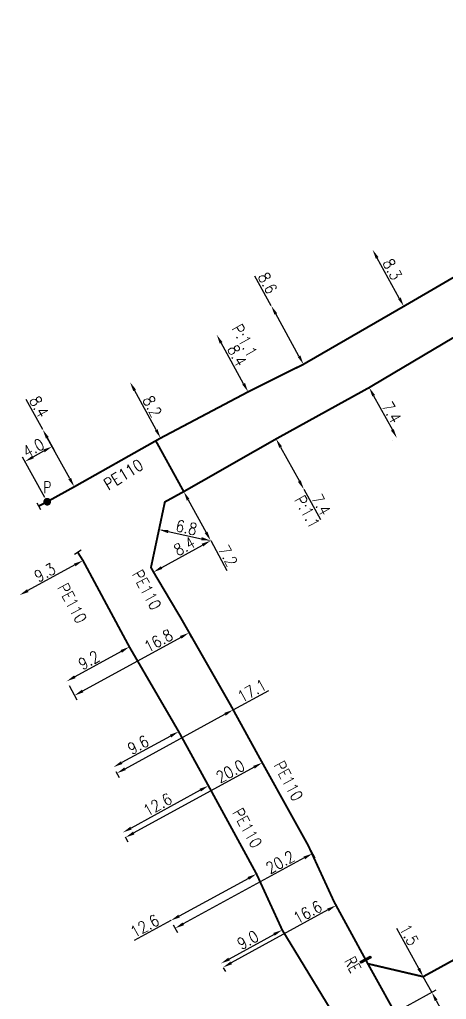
# Model space of a CAD drawing. Header units: millimetres. Extents: x 150998 to 151977, y 126997 to 128005.
# Drawn here: x 151475.8 to 151530.8, y 127375.5 to 127501.6 of the extents above; entities that cross this region are included whole.
import ezdxf
from ezdxf.enums import TextEntityAlignment as Align

# ---------------------------------------------------------------- set-up
doc = ezdxf.new("R2010")
doc.units = ezdxf.units.MM
doc.header["$PDMODE"] = 34
doc.linetypes.add('L_100_PE', pattern=[14, 10, -1.5, 1, -1.5])
doc.layers.get('0').update_dxf_attribs({"linetype": 'CONTINUOUS'})
doc.layers.get('DEFPOINTS').update_dxf_attribs({"linetype": 'CONTINUOUS'})
for name, color, linetype in [('L_140', 3, 'CONTINUOUS'), ('L_300', 7, 'CONTINUOUS'), ('L_340', 7, 'CONTINUOUS')]:
    doc.layers.add(name, color=color, linetype=linetype)
doc.styles.add('G_ROMANS', font='ROMANS.SHX', dxfattribs={"width": 0.75})
doc.styles.get("Standard").update_dxf_attribs({"font": 'romans.shx', "width": 0.85})
doc.dimstyles.get("Standard").update_dxf_attribs({"dimtxt": 1.5, "dimasz": 1.2, "dimexe": 0.625, "dimexo": 0.625, "dimgap": 0.25, "dimtad": 1, "dimdec": 1, "dimzin": 0, "dimdsep": 46, "dimtxsty": 'Standard', "dimcen": -0.5, "dimadec": 0, "dimazin": 0, "dimtfac": 1, "dimtdec": 1, "dimtmove": 0, "dimatfit": 3, "dimfxl": 0, "dimtolj": 1, "dimtzin": 0, "dimarcsym": 0})

# ---------------------------------------------------------------- blocks, each defined once
blk = doc.blocks.new('*D789')
at = {"layer": 'DEFPOINTS', "color": 0, "linetype": 'Continuous', "transparency": 16777216}
for p in [(151478.83, 127448.83), (151480.04, 127446.66), (151479.41, 127439.55)]:
    blk.add_point(p, dxfattribs=at)
at = {"layer": 'L_300', "color": 0, "linetype": 'Continuous', "lineweight": -2, "transparency": 16777216}
for p, q in [((151479.14, 127448.28), (151480.34, 127446.12)), ((151477.59, 127445.31), (151478.99, 127446.08)), ((151479.1, 127440.1), (151476.23, 127445.27))]:
    blk.add_line(p, q, dxfattribs=at)
at = {"layer": 'L_300', "color": 0, "linetype": 'Continuous', "transparency": 16777216}
for points in [[(151478.89, 127446.26), (151479.08, 127445.91), (151480.04, 127446.66)], [(151477.49, 127445.48), (151477.68, 127445.13), (151476.54, 127444.72)]]:
    blk.add_solid(points, dxfattribs=at)
at = {"layer": 'L_300', "color": 0, "linetype": 'Continuous', "transparency": 16777216, "insert": (151477.64, 127446.48), "char_height": 1.5, "attachment_point": 5, "rotation": 29.0356}
blk.add_mtext('\\A1;4.0', dxfattribs=at)
blk = doc.blocks.new('*D790')
at = {"layer": 'DEFPOINTS', "color": 0, "linetype": 'Continuous', "transparency": 16777216}
for p in [(151478.83, 127448.83), (151478.83, 127448.83), (151482.89, 127441.47)]:
    blk.add_point(p, dxfattribs=at)
at = {"layer": 'L_140', "color": 0, "linetype": 'Continuous', "lineweight": -2, "transparency": 16777216}
for p, q in [((151478.83, 127448.83), (151476.69, 127452.71)), ((151482.31, 127442.52), (151479.41, 127447.78))]:
    blk.add_line(p, q, dxfattribs=at)
at = {"layer": 'L_140', "color": 0, "linetype": 'Continuous', "transparency": 16777216}
for points in [[(151479.59, 127447.88), (151479.24, 127447.68), (151478.83, 127448.83)], [(151482.48, 127442.62), (151482.13, 127442.43), (151482.89, 127441.47)]]:
    blk.add_solid(points, dxfattribs=at)
at = {"layer": 'L_140', "color": 0, "linetype": 'Continuous', "transparency": 16777216, "insert": (151478.35, 127451.78), "char_height": 1.5, "attachment_point": 5, "rotation": 298.8619}
blk.add_mtext('\\A1;8.4', dxfattribs=at)
blk = doc.blocks.new('*D791')
at = {"layer": 'DEFPOINTS', "color": 0, "linetype": 'Continuous', "transparency": 16777216}
for p in [(151490.08, 127454.94), (151490.08, 127454.94), (151494.01, 127447.74)]:
    blk.add_point(p, dxfattribs=at)
at = {"layer": 'L_140', "color": 0, "linetype": 'Continuous', "lineweight": -2, "transparency": 16777216}
blk.add_line((151493.44, 127448.8), (151490.66, 127453.89), dxfattribs=at)
at = {"layer": 'L_140', "color": 0, "linetype": 'Continuous', "transparency": 16777216}
for points in [[(151490.83, 127453.99), (151490.48, 127453.79), (151490.08, 127454.94)], [(151493.61, 127448.89), (151493.26, 127448.7), (151494.01, 127447.74)]]:
    blk.add_solid(points, dxfattribs=at)
at = {"layer": 'L_140', "color": 0, "linetype": 'Continuous', "transparency": 16777216, "insert": (151492.93, 127451.82), "char_height": 1.5, "attachment_point": 5, "rotation": 298.6122}
blk.add_mtext('\\A1;8.2', dxfattribs=at)
blk = doc.blocks.new('*D792')
at = {"layer": 'DEFPOINTS', "color": 0, "linetype": 'Continuous', "transparency": 16777216}
for p in [(151501.23, 127461.05), (151501.23, 127461.05), (151505.28, 127453.69)]:
    blk.add_point(p, dxfattribs=at)
at = {"layer": 'L_140', "color": 0, "linetype": 'Continuous', "lineweight": -2, "transparency": 16777216}
for p, q in [((151504.7, 127454.74), (151501.81, 127459.99)), ((151505.83, 127453.99), (151505.83, 127453.99))]:
    blk.add_line(p, q, dxfattribs=at)
at = {"layer": 'L_140', "color": 0, "linetype": 'Continuous', "transparency": 16777216}
for points in [[(151501.98, 127460.09), (151501.63, 127459.9), (151501.23, 127461.05)], [(151504.88, 127454.84), (151504.53, 127454.64), (151505.28, 127453.69)]]:
    blk.add_solid(points, dxfattribs=at)
at = {"layer": 'L_140', "color": 0, "linetype": 'Continuous', "transparency": 16777216, "insert": (151503.85, 127458.37), "char_height": 1.5, "attachment_point": 5, "rotation": 298.8619}
blk.add_mtext('\\A1;8.4', dxfattribs=at)
blk = doc.blocks.new('*D793')
at = {"layer": 'DEFPOINTS', "color": 0, "linetype": 'Continuous', "transparency": 16777216}
for p in [(151508.26, 127464.77), (151508.26, 127464.77), (151512.41, 127457.24)]:
    blk.add_point(p, dxfattribs=at)
at = {"layer": 'L_140', "color": 0, "linetype": 'Continuous', "lineweight": -2, "transparency": 16777216}
for p, q in [((151508.26, 127464.77), (151506.15, 127468.6)), ((151511.83, 127458.29), (151508.84, 127463.72)), ((151512.96, 127457.54), (151512.96, 127457.54))]:
    blk.add_line(p, q, dxfattribs=at)
at = {"layer": 'L_140', "color": 0, "linetype": 'Continuous', "transparency": 16777216}
for points in [[(151509.02, 127463.81), (151508.67, 127463.62), (151508.26, 127464.77)], [(151512.01, 127458.38), (151511.66, 127458.19), (151512.41, 127457.24)]]:
    blk.add_solid(points, dxfattribs=at)
at = {"layer": 'L_140', "color": 0, "linetype": 'Continuous', "transparency": 16777216, "insert": (151507.79, 127467.69), "char_height": 1.5, "attachment_point": 5, "rotation": 298.8619}
blk.add_mtext('\\A1;8.6', dxfattribs=at)
blk = doc.blocks.new('*D794')
at = {"layer": 'DEFPOINTS', "color": 0, "linetype": 'Continuous', "transparency": 16777216}
for p in [(151521.32, 127471.97), (151521.32, 127471.97), (151525.33, 127464.7)]:
    blk.add_point(p, dxfattribs=at)
at = {"layer": 'L_140', "color": 0, "linetype": 'Continuous', "lineweight": -2, "transparency": 16777216}
blk.add_line((151524.75, 127465.75), (151521.9, 127470.92), dxfattribs=at)
at = {"layer": 'L_140', "color": 0, "linetype": 'Continuous', "transparency": 16777216}
for points in [[(151522.08, 127471.02), (151521.73, 127470.82), (151521.32, 127471.97)], [(151524.93, 127465.85), (151524.58, 127465.66), (151525.33, 127464.7)]]:
    blk.add_solid(points, dxfattribs=at)
at = {"layer": 'L_140', "color": 0, "linetype": 'Continuous', "transparency": 16777216, "insert": (151523.85, 127469.46), "char_height": 1.5, "attachment_point": 5, "rotation": 298.8619}
blk.add_mtext('\\A1;8.3', dxfattribs=at)
blk = doc.blocks.new('*D806')
at = {"layer": 'DEFPOINTS', "color": 0, "linetype": 'Continuous', "transparency": 16777216}
for p in [(151520.87, 127454.24), (151524.44, 127447.75), (151524.44, 127447.75)]:
    blk.add_point(p, dxfattribs=at)
at = {"layer": 'L_140', "color": 0, "linetype": 'Continuous', "lineweight": -2, "transparency": 16777216}
for p, q in [((151521.45, 127453.19), (151523.86, 127448.8)), ((151523.89, 127447.45), (151523.89, 127447.45))]:
    blk.add_line(p, q, dxfattribs=at)
at = {"layer": 'L_140', "color": 0, "linetype": 'Continuous', "transparency": 16777216}
for points in [[(151521.63, 127453.28), (151521.28, 127453.09), (151520.87, 127454.24)], [(151524.03, 127448.9), (151523.68, 127448.71), (151524.44, 127447.75)]]:
    blk.add_solid(points, dxfattribs=at)
at = {"layer": 'L_140', "color": 0, "linetype": 'Continuous', "transparency": 16777216, "insert": (151523.77, 127451.05), "char_height": 1.5, "attachment_point": 5, "rotation": 298.7983}
blk.add_mtext('\\A1;7.4', dxfattribs=at)
blk = doc.blocks.new('*D807')
at = {"layer": 'DEFPOINTS', "color": 0, "linetype": 'Continuous', "transparency": 16777216}
for p in [(151508.88, 127447.63), (151512.46, 127441.15), (151512.46, 127441.15)]:
    blk.add_point(p, dxfattribs=at)
at = {"layer": 'L_140', "color": 0, "linetype": 'Continuous', "lineweight": -2, "transparency": 16777216}
for p, q in [((151509.46, 127446.58), (151511.88, 127442.2)), ((151512.46, 127441.15), (151514.6, 127437.27))]:
    blk.add_line(p, q, dxfattribs=at)
at = {"layer": 'L_140', "color": 0, "linetype": 'Continuous', "transparency": 16777216}
for points in [[(151509.64, 127446.68), (151509.29, 127446.48), (151508.88, 127447.63)], [(151512.05, 127442.3), (151511.7, 127442.1), (151512.46, 127441.15)]]:
    blk.add_solid(points, dxfattribs=at)
at = {"layer": 'L_140', "color": 0, "linetype": 'Continuous', "transparency": 16777216, "insert": (151514.69, 127439.17), "char_height": 1.5, "attachment_point": 5, "rotation": 298.8866}
blk.add_mtext('\\A1;7.4', dxfattribs=at)
blk = doc.blocks.new('*D808')
at = {"layer": 'DEFPOINTS', "color": 0, "linetype": 'Continuous', "transparency": 16777216}
for p in [(151496.99, 127440.85), (151500.46, 127434.54), (151500.46, 127434.54)]:
    blk.add_point(p, dxfattribs=at)
at = {"layer": 'L_140', "color": 0, "linetype": 'Continuous', "lineweight": -2, "transparency": 16777216}
for p, q in [((151496.44, 127440.55), (151496.44, 127440.55)), ((151497.57, 127439.8), (151499.88, 127435.59)), ((151500.46, 127434.54), (151502.56, 127430.71))]:
    blk.add_line(p, q, dxfattribs=at)
at = {"layer": 'L_140', "color": 0, "linetype": 'Continuous', "transparency": 16777216}
for points in [[(151497.74, 127439.89), (151497.39, 127439.7), (151496.99, 127440.85)], [(151500.05, 127435.69), (151499.7, 127435.5), (151500.46, 127434.54)]]:
    blk.add_solid(points, dxfattribs=at)
at = {"layer": 'L_140', "color": 0, "linetype": 'Continuous', "transparency": 16777216, "insert": (151502.68, 127432.58), "char_height": 1.5, "attachment_point": 5, "rotation": 298.7983}
blk.add_mtext('\\A1;7.2', dxfattribs=at)
blk = doc.blocks.new('*D809')
at = {"layer": 'DEFPOINTS', "color": 0, "linetype": 'Continuous', "transparency": 16777216}
for p in [(151493.81, 127435.95), (151500.46, 127434.54), (151500.46, 127434.54)]:
    blk.add_point(p, dxfattribs=at)
at = {"layer": 'L_140', "color": 0, "linetype": 'Continuous', "lineweight": -2, "transparency": 16777216}
blk.add_line((151494.98, 127435.7), (151499.28, 127434.79), dxfattribs=at)
at = {"layer": 'L_140', "color": 0, "linetype": 'Continuous', "transparency": 16777216}
for points in [[(151495.02, 127435.9), (151494.94, 127435.51), (151493.81, 127435.95)], [(151499.32, 127434.99), (151499.24, 127434.59), (151500.46, 127434.54)]]:
    blk.add_solid(points, dxfattribs=at)
at = {"layer": 'L_140', "color": 0, "linetype": 'Continuous', "transparency": 16777216, "insert": (151497.34, 127436.23), "char_height": 1.5, "attachment_point": 5, "rotation": 347.9957}
blk.add_mtext('\\A1;6.8', dxfattribs=at)
blk = doc.blocks.new('*D810')
at = {"layer": 'DEFPOINTS', "color": 0, "linetype": 'Continuous', "transparency": 16777216}
for p in [(151500.46, 127434.54), (151500.46, 127434.54), (151493.1, 127430.49)]:
    blk.add_point(p, dxfattribs=at)
at = {"layer": 'L_140', "color": 0, "linetype": 'Continuous', "lineweight": -2, "transparency": 16777216}
blk.add_line((151494.15, 127431.07), (151499.41, 127433.96), dxfattribs=at)
at = {"layer": 'L_140', "color": 0, "linetype": 'Continuous', "transparency": 16777216}
for points in [[(151499.31, 127434.14), (151499.5, 127433.79), (151500.46, 127434.54)], [(151494.05, 127431.25), (151494.24, 127430.9), (151493.1, 127430.49)]]:
    blk.add_solid(points, dxfattribs=at)
at = {"layer": 'L_140', "color": 0, "linetype": 'Continuous', "transparency": 16777216, "insert": (151497.08, 127433.82), "char_height": 1.5, "attachment_point": 5, "rotation": 28.7983}
blk.add_mtext('\\A1;8.4', dxfattribs=at)
blk = doc.blocks.new('*D811')
at = {"layer": 'DEFPOINTS', "color": 0, "linetype": 'Continuous', "transparency": 16777216}
for p in [(151484.01, 127431.98), (151475.85, 127427.53), (151475.85, 127427.53)]:
    blk.add_point(p, dxfattribs=at)
at = {"layer": 'L_340', "color": 0, "linetype": 'Continuous', "lineweight": -2, "transparency": 16777216}
blk.add_line((151482.96, 127431.41), (151476.9, 127428.1), dxfattribs=at)
at = {"layer": 'L_340', "color": 0, "linetype": 'Continuous', "transparency": 16777216}
for points in [[(151482.86, 127431.58), (151483.05, 127431.23), (151484.01, 127431.98)], [(151476.81, 127428.28), (151477, 127427.92), (151475.85, 127427.53)]]:
    blk.add_solid(points, dxfattribs=at)
at = {"layer": 'L_340', "color": 0, "linetype": 'Continuous', "transparency": 16777216, "insert": (151479.11, 127430.44), "char_height": 1.5, "attachment_point": 5, "rotation": 28.6183}
blk.add_mtext('\\A1;9.3', dxfattribs=at)
blk = doc.blocks.new('*D812')
at = {"layer": 'DEFPOINTS', "color": 0, "linetype": 'Continuous', "transparency": 16777216}
for p in [(151489.99, 127420.86), (151481.92, 127416.44), (151481.92, 127416.44)]:
    blk.add_point(p, dxfattribs=at)
at = {"layer": 'L_140', "color": 0, "linetype": 'Continuous', "lineweight": -2, "transparency": 16777216}
blk.add_line((151488.93, 127420.28), (151482.97, 127417.02), dxfattribs=at)
at = {"layer": 'L_140', "color": 0, "linetype": 'Continuous', "transparency": 16777216}
for points in [[(151488.84, 127420.46), (151489.03, 127420.11), (151489.99, 127420.86)], [(151482.87, 127417.19), (151483.06, 127416.84), (151481.92, 127416.44)]]:
    blk.add_solid(points, dxfattribs=at)
at = {"layer": 'L_140', "color": 0, "linetype": 'Continuous', "transparency": 16777216, "insert": (151484.78, 127419.15), "char_height": 1.5, "attachment_point": 5, "rotation": 28.6688}
blk.add_mtext('\\A1;9.2', dxfattribs=at)
blk = doc.blocks.new('*D813')
at = {"layer": 'DEFPOINTS', "color": 0, "linetype": 'Continuous', "transparency": 16777216}
for p in [(151496.34, 127409.96), (151487.95, 127405.39), (151487.95, 127405.39)]:
    blk.add_point(p, dxfattribs=at)
at = {"layer": 'L_140', "color": 0, "linetype": 'Continuous', "lineweight": -2, "transparency": 16777216}
blk.add_line((151495.28, 127409.39), (151489.01, 127405.96), dxfattribs=at)
at = {"layer": 'L_140', "color": 0, "linetype": 'Continuous', "transparency": 16777216}
for points in [[(151495.19, 127409.56), (151495.38, 127409.21), (151496.34, 127409.96)], [(151488.91, 127406.14), (151489.1, 127405.79), (151487.95, 127405.39)]]:
    blk.add_solid(points, dxfattribs=at)
at = {"layer": 'L_140', "color": 0, "linetype": 'Continuous', "transparency": 16777216, "insert": (151491.12, 127408.25), "char_height": 1.5, "attachment_point": 5, "rotation": 28.6183}
blk.add_mtext('\\A1;9.6', dxfattribs=at)
blk = doc.blocks.new('*D814')
at = {"layer": 'DEFPOINTS', "color": 0, "linetype": 'Continuous', "transparency": 16777216}
for p in [(151500.17, 127402.99), (151489.16, 127396.97), (151489.16, 127396.97)]:
    blk.add_point(p, dxfattribs=at)
at = {"layer": 'L_140', "color": 0, "linetype": 'Continuous', "lineweight": -2, "transparency": 16777216}
blk.add_line((151499.11, 127402.41), (151490.21, 127397.54), dxfattribs=at)
at = {"layer": 'L_140', "color": 0, "linetype": 'Continuous', "transparency": 16777216}
for points in [[(151499.02, 127402.59), (151499.21, 127402.24), (151500.17, 127402.99)], [(151490.11, 127397.72), (151490.3, 127397.37), (151489.16, 127396.97)]]:
    blk.add_solid(points, dxfattribs=at)
at = {"layer": 'L_140', "color": 0, "linetype": 'Continuous', "transparency": 16777216, "insert": (151493.63, 127400.56), "char_height": 1.5, "attachment_point": 5, "rotation": 28.6717}
blk.add_mtext('\\A1;12.6', dxfattribs=at)
blk = doc.blocks.new('*D815')
at = {"layer": 'DEFPOINTS', "color": 0, "linetype": 'Continuous', "transparency": 16777216}
for p in [(151506.36, 127391.64), (151495.34, 127385.64), (151495.34, 127385.64)]:
    blk.add_point(p, dxfattribs=at)
at = {"layer": 'L_140', "color": 0, "linetype": 'Continuous', "lineweight": -2, "transparency": 16777216}
for p, q in [((151506.06, 127392.19), (151506.06, 127392.19)), ((151505.31, 127391.07), (151496.39, 127386.21)), ((151495.34, 127385.64), (151490.59, 127383.06))]:
    blk.add_line(p, q, dxfattribs=at)
at = {"layer": 'L_140', "color": 0, "linetype": 'Continuous', "transparency": 16777216}
for points in [[(151505.21, 127391.24), (151505.4, 127390.89), (151506.36, 127391.64)], [(151496.29, 127386.39), (151496.49, 127386.04), (151495.34, 127385.64)]]:
    blk.add_solid(points, dxfattribs=at)
at = {"layer": 'L_140', "color": 0, "linetype": 'Continuous', "transparency": 16777216, "insert": (151491.96, 127384.94), "char_height": 1.5, "attachment_point": 5, "rotation": 28.5567}
blk.add_mtext('\\A1;12.6', dxfattribs=at)
blk = doc.blocks.new('*D816')
at = {"layer": 'DEFPOINTS', "color": 0, "linetype": 'Continuous', "transparency": 16777216}
for p in [(151509.67, 127384.43), (151501.78, 127380.11), (151501.78, 127380.11)]:
    blk.add_point(p, dxfattribs=at)
at = {"layer": 'L_140', "color": 0, "linetype": 'Continuous', "lineweight": -2, "transparency": 16777216}
blk.add_line((151508.62, 127383.85), (151502.83, 127380.68), dxfattribs=at)
at = {"layer": 'L_140', "color": 0, "linetype": 'Continuous', "transparency": 16777216}
for points in [[(151508.52, 127384.03), (151508.71, 127383.68), (151509.67, 127384.43)], [(151502.73, 127380.86), (151502.93, 127380.51), (151501.78, 127380.11)]]:
    blk.add_solid(points, dxfattribs=at)
at = {"layer": 'L_140', "color": 0, "linetype": 'Continuous', "transparency": 16777216, "insert": (151505.24, 127383.14), "char_height": 1.5, "attachment_point": 5, "rotation": 28.7058}
blk.add_mtext('\\A1;9.0', dxfattribs=at)
blk = doc.blocks.new('*D818')
at = {"layer": 'DEFPOINTS', "color": 0, "linetype": 'Continuous', "transparency": 16777216}
for p in [(151496.66, 127424.5), (151481.92, 127416.44), (151482.92, 127414.61)]:
    blk.add_point(p, dxfattribs=at)
at = {"layer": 'L_140', "color": 0, "linetype": 'Continuous', "lineweight": -2, "transparency": 16777216}
for p, q in [((151496.96, 127423.95), (151497.96, 127422.12)), ((151496.61, 127422.09), (151483.97, 127415.18)), ((151482.22, 127415.89), (151483.22, 127414.06))]:
    blk.add_line(p, q, dxfattribs=at)
at = {"layer": 'L_140', "color": 0, "linetype": 'Continuous', "transparency": 16777216}
for points in [[(151496.51, 127422.27), (151496.7, 127421.92), (151497.66, 127422.67)], [(151483.88, 127415.36), (151484.07, 127415.01), (151482.92, 127414.61)]]:
    blk.add_solid(points, dxfattribs=at)
at = {"layer": 'L_140', "color": 0, "linetype": 'Continuous', "transparency": 16777216, "insert": (151493.73, 127421.66), "char_height": 1.5, "attachment_point": 5, "rotation": 28.6688}
blk.add_mtext('\\A1;16.8', dxfattribs=at)
blk = doc.blocks.new('*D819')
at = {"layer": 'DEFPOINTS', "color": 0, "linetype": 'Continuous', "transparency": 16777216}
for p in [(151502.92, 127413.56), (151487.95, 127405.39), (151488.39, 127404.6)]:
    blk.add_point(p, dxfattribs=at)
at = {"layer": 'L_140', "color": 0, "linetype": 'Continuous', "lineweight": -2, "transparency": 16777216}
for p, q in [((151503.35, 127412.76), (151507.94, 127415.26)), ((151503.22, 127413.01), (151503.65, 127412.22)), ((151489.44, 127405.17), (151502.3, 127412.19)), ((151488.25, 127404.84), (151488.69, 127404.05))]:
    blk.add_line(p, q, dxfattribs=at)
at = {"layer": 'L_140', "color": 0, "linetype": 'Continuous', "transparency": 16777216}
for points in [[(151502.2, 127412.36), (151502.4, 127412.01), (151503.35, 127412.76)], [(151489.34, 127405.35), (151489.53, 127405), (151488.39, 127404.6)]]:
    blk.add_solid(points, dxfattribs=at)
at = {"layer": 'L_140', "color": 0, "linetype": 'Continuous', "transparency": 16777216, "insert": (151505.77, 127415.22), "char_height": 1.5, "attachment_point": 5, "rotation": 28.6183}
blk.add_mtext('\\A1;17.1', dxfattribs=at)
blk = doc.blocks.new('*D820')
at = {"layer": 'DEFPOINTS', "color": 0, "linetype": 'Continuous', "transparency": 16777216}
for p in [(151506.75, 127406.59), (151489.16, 127396.97), (151489.5, 127396.33)]:
    blk.add_point(p, dxfattribs=at)
at = {"layer": 'L_140', "color": 0, "linetype": 'Continuous', "lineweight": -2, "transparency": 16777216}
for p, q in [((151506.04, 127405.38), (151490.56, 127396.91)), ((151507.05, 127406.04), (151507.39, 127405.41)), ((151489.46, 127396.42), (151489.8, 127395.79))]:
    blk.add_line(p, q, dxfattribs=at)
at = {"layer": 'L_140', "color": 0, "linetype": 'Continuous', "transparency": 16777216}
for points in [[(151505.95, 127405.55), (151506.14, 127405.2), (151507.09, 127405.95)], [(151490.46, 127397.09), (151490.65, 127396.73), (151489.5, 127396.33)]]:
    blk.add_solid(points, dxfattribs=at)
at = {"layer": 'L_140', "color": 0, "linetype": 'Continuous', "transparency": 16777216, "insert": (151502.99, 127404.85), "char_height": 1.5, "attachment_point": 5, "rotation": 28.6717}
blk.add_mtext('\\A1;20.0', dxfattribs=at)
blk = doc.blocks.new('*D821')
at = {"layer": 'DEFPOINTS', "color": 0, "linetype": 'Continuous', "transparency": 16777216}
for p in [(151513.03, 127395.28), (151495.34, 127385.64), (151495.88, 127384.64)]:
    blk.add_point(p, dxfattribs=at)
at = {"layer": 'L_140', "color": 0, "linetype": 'Continuous', "lineweight": -2, "transparency": 16777216}
for p, q in [((151513.33, 127394.73), (151513.88, 127393.72)), ((151512.52, 127393.7), (151496.93, 127385.21)), ((151495.63, 127385.09), (151496.18, 127384.09))]:
    blk.add_line(p, q, dxfattribs=at)
at = {"layer": 'L_140', "color": 0, "linetype": 'Continuous', "transparency": 16777216}
for points in [[(151512.43, 127393.88), (151512.62, 127393.52), (151513.58, 127394.27)], [(151496.84, 127385.39), (151497.03, 127385.04), (151495.88, 127384.64)]]:
    blk.add_solid(points, dxfattribs=at)
at = {"layer": 'L_140', "color": 0, "linetype": 'Continuous', "transparency": 16777216, "insert": (151509.42, 127393.15), "char_height": 1.5, "attachment_point": 5, "rotation": 28.5567}
blk.add_mtext('\\A1;20.2', dxfattribs=at)
blk = doc.blocks.new('*D822')
at = {"layer": 'DEFPOINTS', "color": 0, "linetype": 'Continuous', "transparency": 16777216}
for p in [(151516.34, 127388.08), (151501.78, 127380.11), (151502.05, 127379.6)]:
    blk.add_point(p, dxfattribs=at)
at = {"layer": 'L_140', "color": 0, "linetype": 'Continuous', "lineweight": -2, "transparency": 16777216}
for p, q in [((151515.56, 127387), (151503.1, 127380.18)), ((151516.64, 127387.53), (151516.91, 127387.03)), ((151502.08, 127379.56), (151502.35, 127379.06))]:
    blk.add_line(p, q, dxfattribs=at)
at = {"layer": 'L_140', "color": 0, "linetype": 'Continuous', "transparency": 16777216}
for points in [[(151515.47, 127387.18), (151515.66, 127386.83), (151516.61, 127387.58)], [(151503.01, 127380.36), (151503.2, 127380.01), (151502.05, 127379.6)]]:
    blk.add_solid(points, dxfattribs=at)
at = {"layer": 'L_140', "color": 0, "linetype": 'Continuous', "transparency": 16777216, "insert": (151512.95, 127386.71), "char_height": 1.5, "attachment_point": 5, "rotation": 28.7058}
blk.add_mtext('\\A1;16.6', dxfattribs=at)
blk = doc.blocks.new('L_340_07')
at = {"color": 0, "linetype": 'Continuous', "const_width": 0.25, "flags": 128}
blk.add_lwpolyline([(0, 0), (1.25, 0)], dxfattribs=at)
at = {"color": 0, "linetype": 'Continuous', "flags": 128}
blk.add_lwpolyline([(1.25, -0.5), (1.25, 0.5)], dxfattribs=at)
at = {"color": 0, "linetype": 'Continuous', "style": 'G_ROMANS', "width": 0.75, "flags": 3}
for tag, p in [('DEF_LEG', (0.72, -3.47)), ('DEF_COUP', (0.72, -5.97)), ('DEF_TYPE', (0.72, -8.47))]:
    blk.add_attdef(tag, text='', height=1.2, dxfattribs=at).set_placement(p, align=Align.MIDDLE)
blk = doc.blocks.new('L_300_12')
at = {"color": 0, "linetype": 'Continuous', "const_width": 0.497, "flags": 128}
blk.add_lwpolyline([(-0.25, 0, 1), (0.25, 0, 1)], format="xyb", close=True, dxfattribs=at)
at = {"color": 0, "linetype": 'Continuous', "style": 'G_ROMANS', "width": 0.75}
blk.add_text('P', height=1.5, dxfattribs=at).set_placement((0, 1.85), align=Align.MIDDLE)
at = {"color": 0, "linetype": 'Continuous', "style": 'G_ROMANS', "width": 0.75, "flags": 3}
for tag, p in [('DEF_LEG', (0, -5)), ('DEF_COUP', (0, -7.5)), ('DEF_TYPE', (0, -10))]:
    blk.add_attdef(tag, text='', height=1.2, dxfattribs=at).set_placement(p, align=Align.MIDDLE)
blk = doc.blocks.new('L_340_21')
at = {"linetype": 'Continuous'}
blk.add_hatch(color=0, dxfattribs=at).paths.add_polyline_path([(0.125, 0.75), (-0.125, 0.75), (-0.125, -0.75), (0.125, -0.75)])
at = {"color": 0, "linetype": 'Continuous'}
blk.add_lwpolyline([(-0.125, 0.75), (0.125, 0.75), (0.125, -0.75), (-0.125, -0.75)], close=True, dxfattribs=at)
at = {"color": 0, "linetype": 'Continuous', "width": 0.75}
for tag, height, flags, p in [('RE', 1.5, 8, (0, 3)), ('DEF_LEG', 1.2, 3, (0, -5)), ('DEF_COUP', 1.2, 3, (0, -7.5)), ('DEF_TYPE', 1.2, 3, (0, -10))]:
    blk.add_attdef(tag, text='', height=height, dxfattribs=dict(at, flags=flags)).set_placement(p, align=Align.MIDDLE)
blk = doc.blocks.new('*D963')
at = {"layer": 'DEFPOINTS', "color": 0, "linetype": 'Continuous', "transparency": 16777216}
for p in [(151527.83, 127378.41), (151528.93, 127376.41), (151509.61, 127365.82)]:
    blk.add_point(p, dxfattribs=at)
at = {"layer": 'L_140', "color": 0, "linetype": 'Continuous', "lineweight": -2, "transparency": 16777216}
for p, q in [((151527.25, 127379.46), (151524.43, 127384.62)), ((151527.28, 127378.11), (151527.28, 127378.11)), ((151528.93, 127376.41), (151527.83, 127378.41)), ((151510.16, 127366.12), (151529.48, 127376.71)), ((151529.51, 127375.35), (151530.08, 127374.3))]:
    blk.add_line(p, q, dxfattribs=at)
at = {"layer": 'L_140', "color": 0, "linetype": 'Continuous', "transparency": 16777216}
for points in [[(151527.43, 127379.56), (151527.08, 127379.37), (151527.83, 127378.41)], [(151529.68, 127375.45), (151529.33, 127375.26), (151528.93, 127376.41)]]:
    blk.add_solid(points, dxfattribs=at)
at = {"layer": 'L_140', "color": 0, "linetype": 'Continuous', "transparency": 16777216, "insert": (151526.02, 127383.79), "char_height": 1.5, "attachment_point": 5, "rotation": 298.7297}
blk.add_mtext('\\A1;1.5', dxfattribs=at)

msp = doc.modelspace()

# ---------------------------------------------------------------- linework, layer by layer
at = {"layer": 'L_140', "linetype": 'L_100_PE', "flags": 128}
for points in [[(151606.71, 127501.48, 0.25, 0.25, 0), (151602.9, 127499.36, 0.25, 0.25, 0), (151591.6, 127493.07, 0.25, 0.25, 0), (151573.37, 127483.24, 0.25, 0.25, 0), (151561.2, 127476.58, 0.25, 0.25, 0), (151543.04, 127466.62, 0.25, 0.25, 0), (151531.56, 127460.58, 0.25, 0.25, 0), (151520.87, 127454.24, 0.25, 0.25, 0), (151508.88, 127447.63, 0.25, 0.25, 0), (151496.99, 127440.85, 0.25, 0.25, 0), (151494.56, 127439.52, 0.25, 0.25, 0), (151492.77, 127431.09, 0.25, 0.25, 0), (151493.1, 127430.49, 0.25, 0.25, 0), (151496.66, 127424.5, 0.25, 0.25, 0), (151502.92, 127413.56, 0.25, 0.25, 0), (151506.75, 127406.59, 0.25, 0.25, 0), (151513.03, 127395.28, 0.25, 0.25, 0), (151516.34, 127388.08, 0.25, 0.25, 0), (151520.7, 127380.08, 0.25, 0.25, 0), (151520.7, 127380.08, 0.25, 0.25, 0), (151528.82, 127365.45, 0.25, 0.25, 0), (151532.15, 127359.57, 0.25, 0.25, 0), (151533.2, 127357.66, 0.25, 0.25, 0), (151533.5, 127357.11, 0, 0, 0)], [(151585.52, 127497.97, 0.25, 0.25, 0), (151574.45, 127491.91, 0.25, 0.25, 0), (151563.13, 127485.83, 0.25, 0.25, 0), (151555.8, 127482.03, 0.25, 0.25, 0), (151542.74, 127474.83, 0.25, 0.25, 0), (151525.33, 127464.7, 0.25, 0.25, 0), (151512.41, 127457.24, 0.25, 0.25, 0), (151505.28, 127453.69, 0.25, 0.25, 0), (151494.01, 127447.74, 0.25, 0.25, 0), (151493.39, 127447.39, 0.25, 0.25, 0), (151482.89, 127441.47, 0.25, 0.25, 0), (151479.41, 127439.55, 0, 0, 0)], [(151527.46, 127353.63, 0.25, 0.25, 0), (151525.93, 127356.16, 0.25, 0.25, 0), (151518.16, 127370.5, 0.25, 0.25, 0), (151509.67, 127384.43, 0.25, 0.25, 0), (151506.36, 127391.64, 0.25, 0.25, 0), (151500.17, 127402.99, 0.25, 0.25, 0), (151496.34, 127409.96, 0.25, 0.25, 0), (151489.99, 127420.86, 0.25, 0.25, 0), (151484.01, 127431.98, 0, 0, 0)]]:
    msp.add_lwpolyline(points, format="xyseb", dxfattribs=at)
at = {"layer": 'L_140', "linetype": 'L_100_PE', "const_width": 0.25, "flags": 128}
for points in [[(151694.02, 127470.04), (151681.98, 127463.43), (151669.95, 127456.82), (151669.95, 127456.82), (151663.02, 127453.02), (151650.99, 127446.41), (151639, 127439.71), (151635.01, 127438.66), (151634.48, 127437.12), (151631.22, 127435.19), (151619.13, 127428.66), (151607.14, 127421.96), (151527.83, 127378.41), (151520.7, 127380.08)], [(151493.39, 127447.39), (151496.99, 127440.85)]]:
    msp.add_lwpolyline(points, dxfattribs=at)

# ---------------------------------------------------------------- block references
at = {"layer": 'L_300', "rotation": 359.6590753465364}
msp.add_blockref('L_300_12', (151479.41, 127439.55), dxfattribs=at)
at = {"layer": 'L_340'}
for p, rotation in [((151479.41, 127439.55), 207.4887286704671), ((151484.01, 127431.98), 122.5551763291509)]:
    msp.add_blockref('L_340_07', p, dxfattribs=dict(at, rotation=rotation))
ref = msp.add_blockref('L_340_21', (151520.42, 127380.6), dxfattribs=dict(at, rotation=298.5861269849552))
ref.add_attrib('RE', 'RE', dxfattribs={"layer": '0', "color": 0, "linetype": 'Continuous', "height": 1.5, "rotation": 298.5861, "width": 0.75, "flags": 8}).set_placement((151518.76, 127379.97), align=Align.MIDDLE)

# ---------------------------------------------------------------- texts
at = {"layer": 'L_140', "linetype": 'Continuous', "width": 0.85}
for s, rotation, p in [('P:1.1', 298.8619, (151503.11, 127461.88)), ('PE110', 31.7365, (151487.29, 127440.98)), ('P:1.1', 298.8619, (151511.18, 127439.83)), ('PE110', 298.1584, (151490.27, 127430.26)), ('PE110', 298.1584, (151480.68, 127428.53)), ('PE110', 298.1584, (151508.53, 127405.66)), ('PE110', 298.9625, (151503.19, 127399.58))]:
    msp.add_text(s, height=1.5, rotation=rotation, dxfattribs=at).set_placement(p)

# ---------------------------------------------------------------- dimensions: what is measured, and where the dimension line sits
at = {"layer": 'L_140', "linetype": 'Continuous'}
for base, p1, p2, angle, picture, middle in [((151521.32, 127471.97), (151525.33, 127464.7), (151521.32, 127471.97), 298.8619, '*D794', (151522.97, 127468.97)), ((151508.26, 127464.77), (151512.41, 127457.24), (151508.26, 127464.77), 298.8619, '*D793', (151506.92, 127467.21)), ((151501.23, 127461.05), (151505.28, 127453.69), (151501.23, 127461.05), 298.8619, '*D792', (151502.97, 127457.88)), ((151490.08, 127454.94), (151494.01, 127447.74), (151490.08, 127454.94), 298.6122, '*D791', (151492.05, 127451.34)), ((151478.83, 127448.83), (151482.89, 127441.47), (151478.83, 127448.83), 298.8619, '*D790', (151477.47, 127451.3)), ((151524.44, 127447.75), (151520.87, 127454.24), (151524.44, 127447.75), 118.7983, '*D806', (151522.89, 127450.57)), ((151512.46, 127441.15), (151508.88, 127447.63), (151512.46, 127441.15), 118.8866, '*D807', (151513.82, 127438.68)), ((151500.46, 127434.54), (151496.99, 127440.85), (151500.46, 127434.54), 118.7983, '*D808', (151501.8, 127432.1)), ((151500.46, 127434.54), (151493.81, 127435.95), (151500.46, 127434.54), 167.9957, '*D809', (151497.13, 127435.25)), ((151500.46, 127434.54), (151493.1, 127430.49), (151500.46, 127434.54), 208.7983, '*D810', (151497.56, 127432.95)), ((151482.92, 127414.61), (151496.66, 127424.5), (151481.92, 127416.44), 28.6688, '*D818', (151494.21, 127420.78)), ((151481.92, 127416.44), (151489.99, 127420.86), (151481.92, 127416.44), 28.6688, '*D812', (151485.26, 127418.27)), ((151488.39, 127404.6), (151502.92, 127413.56), (151487.95, 127405.39), 28.6183, '*D819', (151506.25, 127414.34)), ((151487.95, 127405.39), (151496.34, 127409.96), (151487.95, 127405.39), 28.6183, '*D813', (151491.6, 127407.38)), ((151489.5, 127396.33), (151506.75, 127406.59), (151489.16, 127396.97), 28.6717, '*D820', (151503.47, 127403.97)), ((151489.16, 127396.97), (151500.17, 127402.99), (151489.16, 127396.97), 28.6717, '*D814', (151494.11, 127399.68)), ((151495.88, 127384.6409), (151513.0289, 127395.2832), (151495.3361, 127385.6402), 28.5567, '*D821', (151509.8991, 127392.2706)), ((151495.3361, 127385.6402), (151506.3593, 127391.6395), (151495.3361, 127385.6402), 28.5567, '*D815', (151492.436, 127384.0619)), ((151502.05, 127379.6), (151516.34, 127388.08), (151501.78, 127380.11), 28.7058, '*D822', (151513.43, 127385.84)), ((151501.78, 127380.11), (151509.67, 127384.43), (151501.78, 127380.11), 28.7058, '*D816', (151505.72, 127382.27))]:
    dim = msp.add_linear_dim(base=base, p1=p1, p2=p2, angle=angle, dimstyle='Standard', dxfattribs=at)
    dim.commit()
    dim.dimension.update_dxf_attribs({"geometry": picture, "text_midpoint": middle, "dimtype": 160})
dim = msp.add_linear_dim(base=(151528.93, 127376.41), p1=(151527.83, 127378.41), p2=(151509.61, 127365.82), angle=118.7297, text='1.5', dimstyle='Standard', dxfattribs=at)
dim.commit()
dim.dimension.update_dxf_attribs({"geometry": '*D963', "text_midpoint": (151525.15, 127383.31), "dimtype": 160})
at = {"layer": 'L_300', "linetype": 'Continuous'}
dim = msp.add_linear_dim(base=(151480.04, 127446.66), p1=(151479.41, 127439.55), p2=(151478.83, 127448.83), angle=209.0356, dimstyle='Standard', dxfattribs=at)
dim.commit()
dim.dimension.update_dxf_attribs({"geometry": '*D789', "text_midpoint": (151478.12, 127445.6), "dimtype": 160})
at = {"layer": 'L_340', "linetype": 'Continuous'}
dim = msp.add_linear_dim(base=(151475.85, 127427.53), p1=(151484.01, 127431.98), p2=(151475.85, 127427.53), angle=28.6183, dimstyle='Standard', dxfattribs=at)
dim.commit()
dim.dimension.update_dxf_attribs({"geometry": '*D811', "text_midpoint": (151479.59, 127429.57), "dimtype": 160})

doc.saveas('drawing.dxf')
